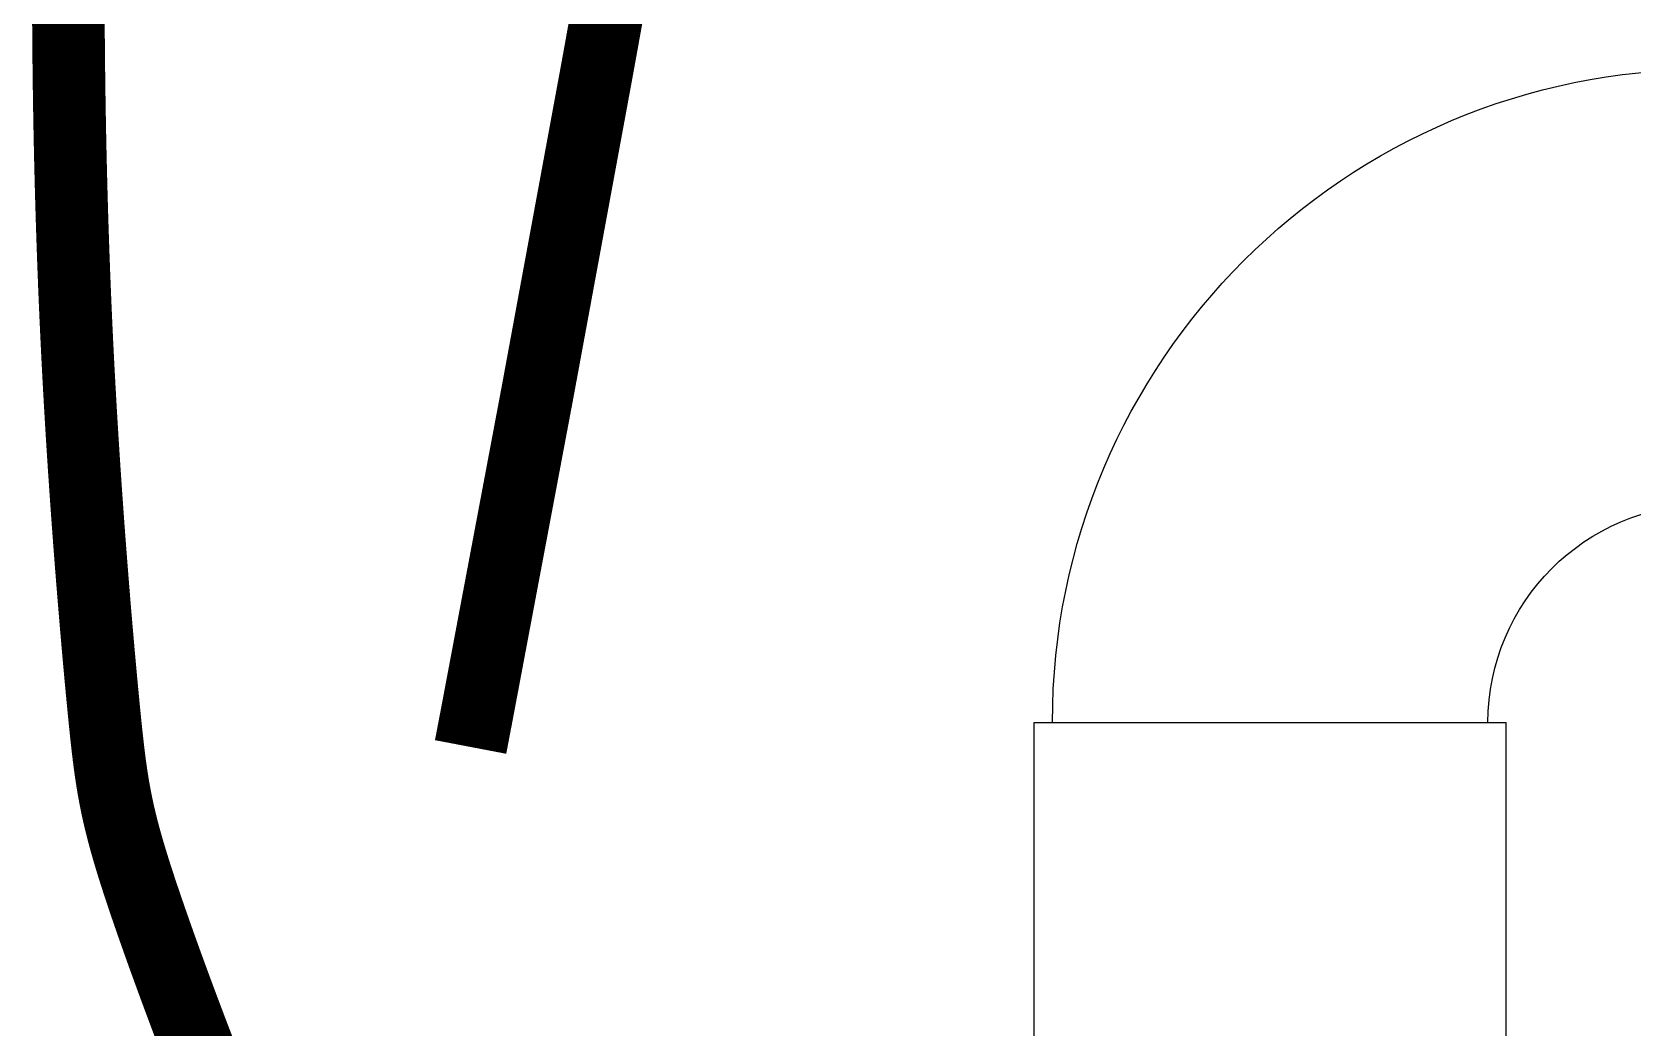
# Model space of a CAD drawing. Header units: inches. Extents: x -1574 to 492, y -294 to 234.
# Drawn here: x -739.819 to -737.061, y -181.259 to -179.543 of the extents above; entities that cross this region are included whole.
import ezdxf

# ---------------------------------------------------------------- set-up
doc = ezdxf.new("R2010")
doc.units = ezdxf.units.IN
doc.header["$MEASUREMENT"] = 0
doc.layers.add('EXTERIOR ELEC EQUIP', color=190, linetype='Continuous')
doc.layers.add('EXTERIOR PLUMB EQUIP', color=250, linetype='Continuous')

# ---------------------------------------------------------------- blocks, each defined once
blk = doc.blocks.new('90ELL')
at = {"linetype": 'Continuous'}
for p, q in [((-0.2709, 0), (-0.2709, -0.5001)), ((-0.2709, 0), (0.2709, 0)), ((0.2709, 0), (0.2709, -0.5001)), ((-0.2709, -0.5001), (0.2709, -0.5001)), ((0.5001, -0.7293), (1.0002, -0.7293)), ((0.5001, -0.7293), (0.5001, -1.2711)), ((1.0002, -0.7293), (1.0002, -1.2711)), ((0.5001, -1.2711), (1.0002, -1.2711))]:
    blk.add_line(p, q, dxfattribs=at)
for radius in [0.7501, 0.25]:
    blk.add_arc((0.5001, -0.5001), radius, 180, 270, dxfattribs=at)

msp = doc.modelspace()

# ---------------------------------------------------------------- linework, layer by layer
at = {"layer": 'EXTERIOR ELEC EQUIP', "const_width": 0.125}
msp.add_lwpolyline([(-738.13299, -175.62654), (-738.23953, -176.23508), (-738.34329, -176.83026), (-738.44499, -177.41398), (-738.54537, -177.98814), (-738.64515, -178.49217), (-738.74509, -179.05297), (-738.84591, -179.60995), (-738.94834, -180.16502), (-739.05278, -180.71938), (-739.06342, -180.77506)], dxfattribs=at)
at = {"layer": 'EXTERIOR ELEC EQUIP', "color": 60, "const_width": 0.125}
msp.add_lwpolyline([(-739.52205, -181.32235), (-739.52265, -181.32081), (-739.52324, -181.31927), (-739.52384, -181.31773), (-739.52443, -181.3162), (-739.52502, -181.31467), (-739.52562, -181.31315), (-739.5262, -181.31163), (-739.52679, -181.31011), (-739.52738, -181.30859), (-739.52796, -181.30707), (-739.52855, -181.30556), (-739.52913, -181.30405), (-739.52971, -181.30255), (-739.53029, -181.30105), (-739.53087, -181.29955), (-739.53145, -181.29805), (-739.53202, -181.29655), (-739.53259, -181.29506), (-739.53317, -181.29358), (-739.53374, -181.29209), (-739.53431, -181.29061), (-739.53488, -181.28913), (-739.53544, -181.28765), (-739.53601, -181.28618), (-739.53657, -181.2847), (-739.53713, -181.28324), (-739.5377, -181.28177), (-739.53826, -181.28031), (-739.53881, -181.27885), (-739.53937, -181.27739), (-739.53993, -181.27594), (-739.54048, -181.27449), (-739.54103, -181.27304), (-739.54159, -181.27159), (-739.54214, -181.27015), (-739.54268, -181.26871), (-739.54323, -181.26727), (-739.54378, -181.26584), (-739.54432, -181.26441), (-739.54487, -181.26298), (-739.54541, -181.26156), (-739.54595, -181.26013), (-739.54649, -181.25871), (-739.54702, -181.2573), (-739.54756, -181.25588), (-739.5481, -181.25447), (-739.54863, -181.25306), (-739.54916, -181.25166), (-739.54969, -181.25026), (-739.55022, -181.24886), (-739.55075, -181.24746), (-739.55128, -181.24607), (-739.5518, -181.24467), (-739.55233, -181.24329), (-739.55285, -181.2419), (-739.55337, -181.24052), (-739.55389, -181.23914), (-739.55441, -181.23776), (-739.55493, -181.23639), (-739.55544, -181.23502), (-739.55596, -181.23365), (-739.55647, -181.23228), (-739.55698, -181.23092), (-739.55749, -181.22956), (-739.558, -181.2282), (-739.55851, -181.22685), (-739.55902, -181.2255), (-739.55952, -181.22415), (-739.56003, -181.2228), (-739.56053, -181.22146), (-739.56103, -181.22012), (-739.56153, -181.21878), (-739.56203, -181.21745), (-739.56253, -181.21612), (-739.56302, -181.21479), (-739.56352, -181.21346), (-739.56401, -181.21214), (-739.5645, -181.21082), (-739.56499, -181.2095), (-739.56548, -181.20819), (-739.56597, -181.20688), (-739.56646, -181.20557), (-739.56694, -181.20426), (-739.56743, -181.20296), (-739.56791, -181.20166), (-739.56839, -181.20036), (-739.56887, -181.19907), (-739.56935, -181.19778), (-739.56983, -181.19649), (-739.5703, -181.1952), (-739.57078, -181.19392), (-739.57125, -181.19264), (-739.57172, -181.19136), (-739.57219, -181.19009), (-739.57266, -181.18881), (-739.57313, -181.18754), (-739.5736, -181.18628), (-739.57407, -181.18501), (-739.57453, -181.18375), (-739.57499, -181.1825), (-739.57545, -181.18124), (-739.57592, -181.17999), (-739.57637, -181.17874), (-739.57683, -181.17749), (-739.57729, -181.17625), (-739.57774, -181.17501), (-739.5782, -181.17377), (-739.57865, -181.17253), (-739.5791, -181.1713), (-739.57955, -181.17007), (-739.58, -181.16884), (-739.58045, -181.16762), (-739.5809, -181.1664), (-739.58134, -181.16518), (-739.58179, -181.16397), (-739.58223, -181.16275), (-739.58267, -181.16154), (-739.58311, -181.16033), (-739.58355, -181.15913), (-739.58399, -181.15793), (-739.58442, -181.15673), (-739.58486, -181.15553), (-739.58529, -181.15434), (-739.58572, -181.15315), (-739.58616, -181.15196), (-739.58659, -181.15078), (-739.58701, -181.14959), (-739.58744, -181.14842), (-739.58787, -181.14724), (-739.58829, -181.14607), (-739.58872, -181.14489), (-739.58914, -181.14373), (-739.58956, -181.14256), (-739.58998, -181.1414), (-739.5904, -181.14024), (-739.59082, -181.13908), (-739.59123, -181.13793), (-739.59165, -181.13678), (-739.59206, -181.13563), (-739.59247, -181.13448), (-739.59288, -181.13334), (-739.59329, -181.1322), (-739.5937, -181.13106), (-739.59411, -181.12993), (-739.59452, -181.12879), (-739.59492, -181.12766), (-739.59533, -181.12654), (-739.59573, -181.12541), (-739.59613, -181.12429), (-739.59653, -181.12318), (-739.59693, -181.12206), (-739.59733, -181.12095), (-739.59772, -181.11984), (-739.59812, -181.11873), (-739.59851, -181.11763), (-739.59891, -181.11652), (-739.5993, -181.11543), (-739.59969, -181.11433), (-739.60008, -181.11324), (-739.60047, -181.11215), (-739.60085, -181.11106), (-739.60124, -181.10997), (-739.60162, -181.10889), (-739.60201, -181.10781), (-739.60239, -181.10673), (-739.60277, -181.10566), (-739.60315, -181.10459), (-739.60353, -181.10352), (-739.6039, -181.10245), (-739.60428, -181.10139), (-739.60466, -181.10033), (-739.60503, -181.09927), (-739.6054, -181.09821), (-739.60577, -181.09716), (-739.60614, -181.09611), (-739.60651, -181.09506), (-739.60688, -181.09402), (-739.60725, -181.09298), (-739.60761, -181.09194), (-739.60798, -181.0909), (-739.60834, -181.08987), (-739.6087, -181.08884), (-739.60906, -181.08781), (-739.60942, -181.08678), (-739.60978, -181.08576), (-739.61014, -181.08474), (-739.61049, -181.08372), (-739.61085, -181.08271), (-739.6112, -181.0817), (-739.61155, -181.08069), (-739.61191, -181.07968), (-739.61226, -181.07868), (-739.6126, -181.07767), (-739.61295, -181.07667), (-739.6133, -181.07568), (-739.61364, -181.07468), (-739.61399, -181.07369), (-739.61433, -181.07271), (-739.61467, -181.07172), (-739.61502, -181.07074), (-739.61536, -181.06976), (-739.61569, -181.06878), (-739.61603, -181.0678), (-739.61637, -181.06683), (-739.6167, -181.06586), (-739.61704, -181.06489), (-739.61737, -181.06393), (-739.6177, -181.06297), (-739.61803, -181.06201), (-739.61836, -181.06105), (-739.61869, -181.06009), (-739.61902, -181.05914), (-739.61935, -181.05819), (-739.61967, -181.05725), (-739.62, -181.0563), (-739.62032, -181.05536), (-739.62064, -181.05442), (-739.62096, -181.05348), (-739.62128, -181.05255), (-739.6216, -181.05162), (-739.62192, -181.05069), (-739.62223, -181.04976), (-739.62255, -181.04884), (-739.62286, -181.04791), (-739.62318, -181.04699), (-739.62349, -181.04608), (-739.6238, -181.04516), (-739.62411, -181.04425), (-739.62442, -181.04334), (-739.62473, -181.04243), (-739.62503, -181.04153), (-739.62534, -181.04062), (-739.62564, -181.03972), (-739.62595, -181.03883), (-739.62625, -181.03793), (-739.62655, -181.03704), (-739.62685, -181.03615), (-739.62715, -181.03526), (-739.62745, -181.03437), (-739.62775, -181.03349), (-739.62804, -181.0326), (-739.62834, -181.03172), (-739.62863, -181.03085), (-739.62892, -181.02997), (-739.62922, -181.0291), (-739.62951, -181.02823), (-739.6298, -181.02736), (-739.63009, -181.0265), (-739.63037, -181.02563), (-739.63066, -181.02477), (-739.63095, -181.02391), (-739.63123, -181.02306), (-739.63151, -181.0222), (-739.6318, -181.02135), (-739.63208, -181.0205), (-739.63236, -181.01965), (-739.63264, -181.01881), (-739.63292, -181.01796), (-739.6332, -181.01712), (-739.63347, -181.01628), (-739.63375, -181.01545), (-739.63402, -181.01461), (-739.6343, -181.01378), (-739.63457, -181.01295), (-739.63484, -181.01212), (-739.63511, -181.01129), (-739.63538, -181.01047), (-739.63565, -181.00965), (-739.63592, -181.00883), (-739.63618, -181.00801), (-739.63645, -181.00719), (-739.63671, -181.00638), (-739.63698, -181.00557), (-739.63724, -181.00476), (-739.6375, -181.00395), (-739.63776, -181.00314), (-739.63802, -181.00234), (-739.63828, -181.00154), (-739.63854, -181.00074), (-739.6388, -180.99994), (-739.63905, -180.99914), (-739.63931, -180.99835), (-739.63956, -180.99756), (-739.63982, -180.99677), (-739.64007, -180.99598), (-739.64032, -180.9952), (-739.64057, -180.99441), (-739.64082, -180.99363), (-739.64107, -180.99285), (-739.64132, -180.99207), (-739.64156, -180.99129), (-739.64181, -180.99052), (-739.64205, -180.98975), (-739.6423, -180.98898), (-739.64254, -180.98821), (-739.64278, -180.98744), (-739.64303, -180.98668), (-739.64327, -180.98591), (-739.6435, -180.98515), (-739.64374, -180.98439), (-739.64398, -180.98363), (-739.64422, -180.98288), (-739.64445, -180.98212), (-739.64469, -180.98137), (-739.64492, -180.98062), (-739.64516, -180.97987), (-739.64539, -180.97912), (-739.64562, -180.97838), (-739.64585, -180.97763), (-739.64608, -180.97689), (-739.64631, -180.97615), (-739.64654, -180.97541), (-739.64676, -180.97467), (-739.64699, -180.97394), (-739.64721, -180.9732), (-739.64744, -180.97247), (-739.64766, -180.97174), (-739.64789, -180.97101), (-739.64811, -180.97028), (-739.64833, -180.96956), (-739.64855, -180.96883), (-739.64877, -180.96811), (-739.64899, -180.96739), (-739.6492, -180.96667), (-739.64942, -180.96595), (-739.64964, -180.96524), (-739.64985, -180.96452), (-739.65007, -180.96381), (-739.65028, -180.9631), (-739.65049, -180.96239), (-739.6507, -180.96168), (-739.65091, -180.96097), (-739.65112, -180.96027), (-739.65133, -180.95956), (-739.65154, -180.95886), (-739.65175, -180.95816), (-739.65196, -180.95746), (-739.65216, -180.95676), (-739.65237, -180.95607), (-739.65257, -180.95537), (-739.65278, -180.95468), (-739.65298, -180.95398), (-739.65318, -180.95329), (-739.65338, -180.9526), (-739.65358, -180.95192), (-739.65378, -180.95123), (-739.65398, -180.95054), (-739.65418, -180.94986), (-739.65438, -180.94918), (-739.65457, -180.9485), (-739.65477, -180.94782), (-739.65496, -180.94714), (-739.65516, -180.94646), (-739.65535, -180.94578), (-739.65554, -180.94511), (-739.65574, -180.94444), (-739.65593, -180.94376), (-739.65612, -180.94309), (-739.65631, -180.94242), (-739.6565, -180.94175), (-739.65668, -180.94109), (-739.65687, -180.94042), (-739.65706, -180.93976), (-739.65724, -180.93909), (-739.65743, -180.93843), (-739.65761, -180.93777), (-739.6578, -180.93711), (-739.65798, -180.93645), (-739.65816, -180.93579), (-739.65834, -180.93514), (-739.65852, -180.93448), (-739.6587, -180.93383), (-739.65888, -180.93318), (-739.65906, -180.93252), (-739.65924, -180.93187), (-739.65942, -180.93122), (-739.65959, -180.93058), (-739.65977, -180.92993), (-739.65994, -180.92928), (-739.66012, -180.92864), (-739.66029, -180.92799), (-739.66047, -180.92735), (-739.66064, -180.92671), (-739.66081, -180.92607), (-739.66098, -180.92543), (-739.66115, -180.92479), (-739.66132, -180.92415), (-739.66149, -180.92351), (-739.66166, -180.92288), (-739.66182, -180.92224), (-739.66199, -180.92161), (-739.66216, -180.92097), (-739.66232, -180.92034), (-739.66249, -180.91971), (-739.66265, -180.91908), (-739.66281, -180.91845), (-739.66298, -180.91782), (-739.66314, -180.9172), (-739.6633, -180.91657), (-739.66346, -180.91594), (-739.66362, -180.91532), (-739.66378, -180.91469), (-739.66394, -180.91407), (-739.6641, -180.91345), (-739.66426, -180.91283), (-739.66441, -180.91221), (-739.66457, -180.91159), (-739.66472, -180.91097), (-739.66488, -180.91035), (-739.66503, -180.90973), (-739.66519, -180.90912), (-739.66534, -180.9085), (-739.66549, -180.90788), (-739.66565, -180.90727), (-739.6658, -180.90666), (-739.66595, -180.90604), (-739.6661, -180.90543), (-739.66625, -180.90482), (-739.6664, -180.90421), (-739.66654, -180.9036), (-739.66669, -180.90299), (-739.66684, -180.90238), (-739.66699, -180.90177), (-739.66713, -180.90117), (-739.66728, -180.90056), (-739.66742, -180.89995), (-739.66757, -180.89935), (-739.66771, -180.89874), (-739.66785, -180.89814), (-739.66799, -180.89754), (-739.66814, -180.89693), (-739.66828, -180.89633), (-739.66842, -180.89573), (-739.66856, -180.89513), (-739.6687, -180.89453), (-739.66884, -180.89393), (-739.66897, -180.89333), (-739.66911, -180.89273), (-739.66925, -180.89213), (-739.66939, -180.89154), (-739.66952, -180.89094), (-739.66966, -180.89034), (-739.66979, -180.88974), (-739.66993, -180.88915), (-739.67006, -180.88855), (-739.6702, -180.88796), (-739.67033, -180.88736), (-739.67046, -180.88677), (-739.67059, -180.88618), (-739.67072, -180.88558), (-739.67085, -180.88499), (-739.67099, -180.8844), (-739.67111, -180.88381), (-739.67124, -180.88322), (-739.67137, -180.88262), (-739.6715, -180.88203), (-739.67163, -180.88144), (-739.67176, -180.88085), (-739.67188, -180.88026), (-739.67201, -180.87967), (-739.67213, -180.87909), (-739.67226, -180.8785), (-739.67238, -180.87791), (-739.67251, -180.87732), (-739.67263, -180.87673), (-739.67276, -180.87615), (-739.67288, -180.87556), (-739.673, -180.87497), (-739.67312, -180.87438), (-739.67324, -180.8738), (-739.67336, -180.87321), (-739.67349, -180.87263), (-739.67361, -180.87204), (-739.67372, -180.87145), (-739.67384, -180.87087), (-739.67396, -180.87028), (-739.67408, -180.8697), (-739.6742, -180.86911), (-739.67431, -180.86853), (-739.67443, -180.86795), (-739.67455, -180.86736), (-739.67466, -180.86678), (-739.67478, -180.86619), (-739.67489, -180.86561), (-739.67501, -180.86503), (-739.67512, -180.86444), (-739.67524, -180.86386), (-739.67535, -180.86327), (-739.67546, -180.86269), (-739.67557, -180.86211), (-739.67569, -180.86152), (-739.6758, -180.86094), (-739.67591, -180.86036), (-739.67602, -180.85977), (-739.67613, -180.85919), (-739.67624, -180.85861), (-739.67635, -180.85802), (-739.67646, -180.85744), (-739.67657, -180.85686), (-739.67667, -180.85627), (-739.67678, -180.85569), (-739.67689, -180.85511), (-739.677, -180.85452), (-739.6771, -180.85394), (-739.67721, -180.85336), (-739.67731, -180.85277), (-739.67742, -180.85219), (-739.67753, -180.8516), (-739.67763, -180.85102), (-739.67773, -180.85044), (-739.67784, -180.84985), (-739.67794, -180.84927), (-739.67804, -180.84868), (-739.67815, -180.8481), (-739.67825, -180.84751), (-739.67835, -180.84693), (-739.67845, -180.84634), (-739.67856, -180.84576), (-739.67866, -180.84517), (-739.67876, -180.84459), (-739.67886, -180.844), (-739.67896, -180.84341), (-739.67906, -180.84283), (-739.67916, -180.84224), (-739.67925, -180.84165), (-739.67935, -180.84107), (-739.67945, -180.84048), (-739.67955, -180.83989), (-739.67965, -180.8393), (-739.67974, -180.83871), (-739.67984, -180.83813), (-739.67994, -180.83754), (-739.68003, -180.83695), (-739.68013, -180.83636), (-739.68023, -180.83577), (-739.68032, -180.83518), (-739.68042, -180.83459), (-739.68051, -180.83399), (-739.68061, -180.8334), (-739.6807, -180.83281), (-739.68079, -180.83222), (-739.68089, -180.83162), (-739.68098, -180.83103), (-739.68107, -180.83044), (-739.68117, -180.82984), (-739.68126, -180.82925), (-739.68135, -180.82865), (-739.68144, -180.82806), (-739.68153, -180.82746), (-739.68163, -180.82687), (-739.68172, -180.82627), (-739.68181, -180.82567), (-739.6819, -180.82507), (-739.68199, -180.82447), (-739.68208, -180.82388), (-739.68217, -180.82328), (-739.68226, -180.82268), (-739.68235, -180.82207), (-739.68243, -180.82147), (-739.68252, -180.82087), (-739.68261, -180.82027), (-739.6827, -180.81967), (-739.68279, -180.81906), (-739.68288, -180.81846), (-739.68296, -180.81785), (-739.68305, -180.81725), (-739.68314, -180.81664), (-739.68322, -180.81603), (-739.68331, -180.81543), (-739.6834, -180.81482), (-739.68348, -180.81421), (-739.68357, -180.8136), (-739.68365, -180.81299), (-739.68374, -180.81238), (-739.68382, -180.81177), (-739.68391, -180.81115), (-739.68399, -180.81054), (-739.68408, -180.80993), (-739.68416, -180.80931), (-739.68425, -180.8087), (-739.68433, -180.80808), (-739.68442, -180.80746), (-739.6845, -180.80685), (-739.68458, -180.80623), (-739.68467, -180.80561), (-739.68475, -180.80499), (-739.68483, -180.80437), (-739.68491, -180.80374), (-739.685, -180.80312), (-739.68508, -180.8025), (-739.68516, -180.80187), (-739.68524, -180.80125), (-739.68532, -180.80062), (-739.68541, -180.79999), (-739.68549, -180.79937), (-739.68557, -180.79874), (-739.68565, -180.79811), (-739.68573, -180.79748), (-739.68581, -180.79685), (-739.68589, -180.79621), (-739.68597, -180.79558), (-739.68605, -180.79494), (-739.68613, -180.79431), (-739.68621, -180.79367), (-739.68629, -180.79304), (-739.68637, -180.7924), (-739.68645, -180.79176), (-739.68653, -180.79112), (-739.68661, -180.79047), (-739.68669, -180.78983), (-739.68677, -180.78919), (-739.68685, -180.78854), (-739.68693, -180.7879), (-739.68701, -180.78725), (-739.68709, -180.7866), (-739.68716, -180.78595), (-739.68724, -180.7853), (-739.68732, -180.78465), (-739.6874, -180.784), (-739.68748, -180.78335), (-739.68756, -180.78269), (-739.68763, -180.78204), (-739.68771, -180.78138), (-739.68779, -180.78072), (-739.68787, -180.78006), (-739.68794, -180.7794), (-739.68802, -180.77874), (-739.6881, -180.77808), (-739.68818, -180.77741), (-739.68825, -180.77675), (-739.68833, -180.77608), (-739.68841, -180.77541), (-739.68849, -180.77474), (-739.68856, -180.77407), (-739.68864, -180.7734), (-739.68872, -180.77273), (-739.68879, -180.77205), (-739.68887, -180.77138), (-739.68895, -180.7707), (-739.68902, -180.77002), (-739.6891, -180.76934), (-739.68918, -180.76866), (-739.68925, -180.76798), (-739.68933, -180.7673), (-739.68941, -180.76661), (-739.68948, -180.76593), (-739.68956, -180.76524), (-739.68964, -180.76455), (-739.68971, -180.76386), (-739.68979, -180.76317), (-739.68986, -180.76248), (-739.68994, -180.76178), (-739.69002, -180.76109), (-739.69009, -180.76039), (-739.69017, -180.75969), (-739.69025, -180.75899), (-739.69032, -180.75829), (-739.6904, -180.75759), (-739.69047, -180.75688), (-739.69055, -180.75617), (-739.69063, -180.75547), (-739.6907, -180.75476), (-739.69078, -180.75405), (-739.69085, -180.75334), (-739.69093, -180.75262), (-739.69101, -180.75191), (-739.69108, -180.75119), (-739.69116, -180.75047), (-739.69124, -180.74975), (-739.69131, -180.74903), (-739.69139, -180.74831), (-739.69146, -180.74759), (-739.69154, -180.74686), (-739.69162, -180.74613), (-739.69169, -180.7454), (-739.69177, -180.74467), (-739.69185, -180.74394), (-739.69192, -180.74321), (-739.692, -180.74247), (-739.69207, -180.74174), (-739.69215, -180.741), (-739.69223, -180.74026), (-739.6923, -180.73952), (-739.69238, -180.73877), (-739.69246, -180.73803), (-739.69253, -180.73728), (-739.69261, -180.73653), (-739.69269, -180.73578), (-739.69276, -180.73503), (-739.69284, -180.73428), (-739.69292, -180.73352), (-739.69299, -180.73277), (-739.69307, -180.73201), (-739.69315, -180.73125), (-739.69323, -180.73049), (-739.6933, -180.72972), (-739.69338, -180.72896), (-739.69346, -180.72819), (-739.69354, -180.72742), (-739.69361, -180.72665), (-739.69369, -180.72588), (-739.69377, -180.72511), (-739.69385, -180.72433), (-739.69392, -180.72355), (-739.694, -180.72277), (-739.69408, -180.72199), (-739.69416, -180.72121), (-739.69424, -180.72042), (-739.69431, -180.71964), (-739.69439, -180.71885), (-739.69447, -180.71806), (-739.69455, -180.71727), (-739.69463, -180.71647), (-739.69471, -180.71568), (-739.69478, -180.71488), (-739.69486, -180.71408), (-739.69494, -180.71328), (-739.69502, -180.71248), (-739.6951, -180.71168), (-739.69518, -180.71087), (-739.69526, -180.71006), (-739.69534, -180.70925), (-739.69542, -180.70844), (-739.6955, -180.70763), (-739.69558, -180.70681), (-739.69566, -180.70599), (-739.69574, -180.70518), (-739.69582, -180.70435), (-739.6959, -180.70353), (-739.69598, -180.70271), (-739.69606, -180.70188), (-739.69614, -180.70106), (-739.69622, -180.70023), (-739.6963, -180.69939), (-739.69638, -180.69856), (-739.69646, -180.69773), (-739.69654, -180.69689), (-739.69662, -180.69605), (-739.6967, -180.69521), (-739.69678, -180.69437), (-739.69686, -180.69353), (-739.69694, -180.69268), (-739.69703, -180.69183), (-739.69711, -180.69098), (-739.69719, -180.69013), (-739.69727, -180.68928), (-739.69735, -180.68843), (-739.69743, -180.68757), (-739.69752, -180.68671), (-739.6976, -180.68585), (-739.69768, -180.68499), (-739.69776, -180.68413), (-739.69784, -180.68327), (-739.69793, -180.6824), (-739.69801, -180.68153), (-739.69809, -180.68066), (-739.69817, -180.67979), (-739.69826, -180.67892), (-739.69834, -180.67804), (-739.69842, -180.67716), (-739.6985, -180.67629), (-739.69859, -180.67541), (-739.69867, -180.67452), (-739.69875, -180.67364), (-739.69884, -180.67275), (-739.69892, -180.67187), (-739.699, -180.67098), (-739.69909, -180.67009), (-739.69917, -180.66919), (-739.69925, -180.6683), (-739.69934, -180.6674), (-739.69942, -180.66651), (-739.69951, -180.66561), (-739.69959, -180.66471), (-739.69967, -180.6638), (-739.69976, -180.6629), (-739.69984, -180.66199), (-739.69993, -180.66108), (-739.70001, -180.66017), (-739.7001, -180.65926), (-739.70018, -180.65835), (-739.70026, -180.65744), (-739.70035, -180.65652), (-739.70043, -180.6556), (-739.70052, -180.65468), (-739.7006, -180.65376), (-739.70069, -180.65284), (-739.70078, -180.65191), (-739.70086, -180.65099), (-739.70095, -180.65006), (-739.70103, -180.64913), (-739.70112, -180.6482), (-739.7012, -180.64726), (-739.70129, -180.64633), (-739.70137, -180.64539), (-739.70146, -180.64445), (-739.70155, -180.64351), (-739.70163, -180.64257), (-739.70172, -180.64163), (-739.7018, -180.64069), (-739.70189, -180.63974), (-739.70198, -180.63879), (-739.70206, -180.63784), (-739.70215, -180.63689), (-739.70224, -180.63594), (-739.70232, -180.63498), (-739.70241, -180.63403), (-739.7025, -180.63307), (-739.70258, -180.63211), (-739.70267, -180.63115), (-739.70276, -180.63019), (-739.70284, -180.62923), (-739.70293, -180.62826), (-739.70302, -180.62729), (-739.7031, -180.62633), (-739.70319, -180.62536), (-739.70328, -180.62438), (-739.70337, -180.62341), (-739.70345, -180.62244), (-739.70354, -180.62146), (-739.70363, -180.62048), (-739.70372, -180.6195), (-739.70381, -180.61852), (-739.70389, -180.61754), (-739.70398, -180.61655), (-739.70407, -180.61557), (-739.70416, -180.61458), (-739.70424, -180.61359), (-739.70433, -180.6126), (-739.70442, -180.61161), (-739.70451, -180.61062), (-739.7046, -180.60962), (-739.70469, -180.60863), (-739.70477, -180.60763), (-739.70486, -180.60663), (-739.70495, -180.60563), (-739.70504, -180.60463), (-739.70513, -180.60362), (-739.70522, -180.60262), (-739.70531, -180.60161), (-739.70539, -180.6006), (-739.70548, -180.59959), (-739.70557, -180.59858), (-739.70566, -180.59757), (-739.70575, -180.59656), (-739.70584, -180.59554), (-739.70593, -180.59452), (-739.70602, -180.5935), (-739.70611, -180.59248), (-739.7062, -180.59146), (-739.70629, -180.59044), (-739.70637, -180.58942), (-739.70646, -180.58839), (-739.70655, -180.58736), (-739.70664, -180.58634), (-739.70673, -180.58531), (-739.70682, -180.58427), (-739.70691, -180.58324), (-739.707, -180.58221), (-739.70709, -180.58117), (-739.70718, -180.58013), (-739.70727, -180.5791), (-739.70736, -180.57806), (-739.70745, -180.57701), (-739.70754, -180.57597), (-739.70763, -180.57493), (-739.70772, -180.57388), (-739.70781, -180.57283), (-739.7079, -180.57179), (-739.70799, -180.57074), (-739.70808, -180.56969), (-739.70817, -180.56863), (-739.70826, -180.56758), (-739.70835, -180.56652), (-739.70844, -180.56547), (-739.70853, -180.56441), (-739.70862, -180.56335), (-739.70871, -180.56229), (-739.7088, -180.56123), (-739.70889, -180.56017), (-739.70898, -180.5591), (-739.70907, -180.55803), (-739.70917, -180.55697), (-739.70926, -180.5559), (-739.70935, -180.55483), (-739.70944, -180.55376), (-739.70953, -180.55268), (-739.70962, -180.55161), (-739.70971, -180.55054), (-739.7098, -180.54946), (-739.70989, -180.54838), (-739.70998, -180.5473), (-739.71007, -180.54622), (-739.71016, -180.54514), (-739.71025, -180.54406), (-739.71035, -180.54297), (-739.71044, -180.54189), (-739.71053, -180.5408), (-739.71062, -180.53971), (-739.71071, -180.53862), (-739.7108, -180.53753), (-739.71089, -180.53644), (-739.71098, -180.53535), (-739.71107, -180.53425), (-739.71116, -180.53316), (-739.71126, -180.53206), (-739.71135, -180.53096), (-739.71144, -180.52986), (-739.71153, -180.52876), (-739.71162, -180.52766), (-739.71171, -180.52656), (-739.7118, -180.52545), (-739.71189, -180.52435), (-739.71199, -180.52324), (-739.71208, -180.52213), (-739.71217, -180.52102), (-739.71226, -180.51991), (-739.71235, -180.5188), (-739.71244, -180.51769), (-739.71253, -180.51657), (-739.71262, -180.51546), (-739.71272, -180.51434), (-739.71281, -180.51322), (-739.7129, -180.5121), (-739.71299, -180.51098), (-739.71308, -180.50986), (-739.71317, -180.50874), (-739.71326, -180.50762), (-739.71336, -180.50649), (-739.71345, -180.50536), (-739.71354, -180.50424), (-739.71363, -180.50311), (-739.71372, -180.50198), (-739.71381, -180.50085), (-739.71391, -180.49972), (-739.714, -180.49858), (-739.71409, -180.49745), (-739.71418, -180.49631), (-739.71427, -180.49518), (-739.71436, -180.49404), (-739.71445, -180.4929), (-739.71455, -180.49176), (-739.71464, -180.49062), (-739.71473, -180.48948), (-739.71482, -180.48834), (-739.71491, -180.48719), (-739.715, -180.48605), (-739.71509, -180.4849), (-739.71519, -180.48375), (-739.71528, -180.4826), (-739.71537, -180.48145), (-739.71546, -180.4803), (-739.71555, -180.47915), (-739.71564, -180.478), (-739.71573, -180.47684), (-739.71583, -180.47569), (-739.71592, -180.47453), (-739.71601, -180.47337), (-739.7161, -180.47222), (-739.71619, -180.47106), (-739.71628, -180.4699), (-739.71637, -180.46873), (-739.71647, -180.46757), (-739.71656, -180.46641), (-739.71665, -180.46524), (-739.71674, -180.46408), (-739.71683, -180.46291), (-739.71692, -180.46174), (-739.71701, -180.46057), (-739.71711, -180.4594), (-739.7172, -180.45823), (-739.71729, -180.45706), (-739.71738, -180.45589), (-739.71747, -180.45471), (-739.71756, -180.45354), (-739.71765, -180.45236), (-739.71774, -180.45119), (-739.71784, -180.45001), (-739.71793, -180.44883), (-739.71802, -180.44765), (-739.71811, -180.44647), (-739.7182, -180.44529), (-739.71829, -180.4441), (-739.71838, -180.44292), (-739.71847, -180.44173), (-739.71856, -180.44055), (-739.71865, -180.43936), (-739.71875, -180.43817), (-739.71884, -180.43698), (-739.71893, -180.43579), (-739.71902, -180.4346), (-739.71911, -180.43341), (-739.7192, -180.43222), (-739.71929, -180.43103), (-739.71938, -180.42983), (-739.71947, -180.42864), (-739.71956, -180.42744), (-739.71965, -180.42624), (-739.71974, -180.42504), (-739.71984, -180.42384), (-739.71993, -180.42264), (-739.72002, -180.42144), (-739.72011, -180.42024), (-739.7202, -180.41904), (-739.72029, -180.41784), (-739.72038, -180.41663), (-739.72047, -180.41543), (-739.72056, -180.41422), (-739.72065, -180.41301), (-739.72074, -180.4118), (-739.72083, -180.41059), (-739.72092, -180.40938), (-739.72101, -180.40817), (-739.7211, -180.40696), (-739.72119, -180.40575), (-739.72128, -180.40454), (-739.72137, -180.40332), (-739.72146, -180.40211), (-739.72155, -180.40089), (-739.72164, -180.39967), (-739.72173, -180.39846), (-739.72182, -180.39724), (-739.72191, -180.39602), (-739.722, -180.3948), (-739.72209, -180.39358), (-739.72218, -180.39235), (-739.72227, -180.39113), (-739.72236, -180.38991), (-739.72245, -180.38868), (-739.72254, -180.38746), (-739.72263, -180.38623), (-739.72272, -180.38501), (-739.72281, -180.38378), (-739.7229, -180.38255), (-739.72298, -180.38132), (-739.72307, -180.38009), (-739.72316, -180.37886), (-739.72325, -180.37763), (-739.72334, -180.37639), (-739.72343, -180.37516), (-739.72352, -180.37393), (-739.72361, -180.37269), (-739.7237, -180.37146), (-739.72379, -180.37022), (-739.72387, -180.36898), (-739.72396, -180.36775), (-739.72405, -180.36651), (-739.72414, -180.36527), (-739.72423, -180.36403), (-739.72432, -180.36279), (-739.72441, -180.36155), (-739.72449, -180.3603), (-739.72458, -180.35906), (-739.72467, -180.35782), (-739.72476, -180.35657), (-739.72485, -180.35533), (-739.72493, -180.35408), (-739.72502, -180.35283), (-739.72511, -180.35159), (-739.7252, -180.35034), (-739.72529, -180.34909), (-739.72537, -180.34784), (-739.72546, -180.34659), (-739.72555, -180.34534), (-739.72564, -180.34409), (-739.72572, -180.34283), (-739.72581, -180.34158), (-739.7259, -180.34033), (-739.72599, -180.33907), (-739.72607, -180.33782), (-739.72616, -180.33656), (-739.72625, -180.33531), (-739.72634, -180.33405), (-739.72642, -180.33279), (-739.72651, -180.33153), (-739.7266, -180.33027), (-739.72668, -180.32901), (-739.72677, -180.32775), (-739.72686, -180.32649), (-739.72694, -180.32523), (-739.72703, -180.32397), (-739.72712, -180.32271), (-739.7272, -180.32144), (-739.72729, -180.32018), (-739.72737, -180.31891), (-739.72746, -180.31765), (-739.72755, -180.31638), (-739.72763, -180.31512), (-739.72772, -180.31385), (-739.7278, -180.31258), (-739.72789, -180.31131), (-739.72798, -180.31004), (-739.72806, -180.30877), (-739.72815, -180.3075), (-739.72823, -180.30623), (-739.72832, -180.30496), (-739.7284, -180.30369), (-739.72849, -180.30242), (-739.72857, -180.30114), (-739.72866, -180.29987), (-739.72874, -180.2986), (-739.72883, -180.29732), (-739.72891, -180.29605), (-739.729, -180.29477), (-739.72908, -180.29349), (-739.72917, -180.29222), (-739.72925, -180.29094), (-739.72933, -180.28966), (-739.72942, -180.28838), (-739.7295, -180.2871), (-739.72959, -180.28582), (-739.72967, -180.28454), (-739.72975, -180.28326), (-739.72984, -180.28198), (-739.72992, -180.2807), (-739.73001, -180.27942), (-739.73009, -180.27813), (-739.73017, -180.27685), (-739.73026, -180.27556), (-739.73034, -180.27428), (-739.73042, -180.273), (-739.73051, -180.27171), (-739.73059, -180.27042), (-739.73067, -180.26914), (-739.73075, -180.26785), (-739.73084, -180.26656), (-739.73092, -180.26528), (-739.731, -180.26399), (-739.73108, -180.2627), (-739.73117, -180.26141), (-739.73125, -180.26012), (-739.73133, -180.25883), (-739.73141, -180.25754), (-739.73149, -180.25625), (-739.73158, -180.25496), (-739.73166, -180.25366), (-739.73174, -180.25237), (-739.73182, -180.25108), (-739.7319, -180.24979), (-739.73198, -180.24849), (-739.73206, -180.2472), (-739.73215, -180.2459), (-739.73223, -180.24461), (-739.73231, -180.24331), (-739.73239, -180.24202), (-739.73247, -180.24072), (-739.73255, -180.23942), (-739.73263, -180.23813), (-739.73271, -180.23683), (-739.73279, -180.23553), (-739.73287, -180.23423), (-739.73295, -180.23294), (-739.73303, -180.23164), (-739.73311, -180.23034), (-739.73319, -180.22904), (-739.73327, -180.22774), (-739.73335, -180.22644), (-739.73343, -180.22514), (-739.73351, -180.22383), (-739.73359, -180.22253), (-739.73366, -180.22123), (-739.73374, -180.21993), (-739.73382, -180.21863), (-739.7339, -180.21732), (-739.73398, -180.21602), (-739.73406, -180.21472), (-739.73414, -180.21341), (-739.73421, -180.21211), (-739.73429, -180.2108), (-739.73437, -180.2095), (-739.73445, -180.20819), (-739.73453, -180.20689), (-739.7346, -180.20558), (-739.73468, -180.20427), (-739.73476, -180.20297), (-739.73484, -180.20166), (-739.73491, -180.20035), (-739.73499, -180.19905), (-739.73507, -180.19774), (-739.73514, -180.19643), (-739.73522, -180.19512), (-739.7353, -180.19381), (-739.73537, -180.1925), (-739.73545, -180.19119), (-739.73552, -180.18988), (-739.7356, -180.18857), (-739.73568, -180.18726), (-739.73575, -180.18595), (-739.73583, -180.18464), (-739.7359, -180.18333), (-739.73598, -180.18202), (-739.73605, -180.18071), (-739.73613, -180.1794), (-739.7362, -180.17808), (-739.73628, -180.17677), (-739.73635, -180.17546), (-739.73643, -180.17415), (-739.7365, -180.17283), (-739.73658, -180.17152), (-739.73665, -180.17021), (-739.73672, -180.16889), (-739.7368, -180.16758), (-739.73687, -180.16626), (-739.73695, -180.16495), (-739.73702, -180.16363), (-739.73709, -180.16232), (-739.73717, -180.161), (-739.73724, -180.15969), (-739.73731, -180.15837), (-739.73739, -180.15706), (-739.73746, -180.15574), (-739.73753, -180.15442), (-739.7376, -180.15311), (-739.73768, -180.15179), (-739.73775, -180.15047), (-739.73782, -180.14916), (-739.73789, -180.14784), (-739.73796, -180.14652), (-739.73803, -180.1452), (-739.73811, -180.14389), (-739.73818, -180.14257), (-739.73825, -180.14125), (-739.73832, -180.13993), (-739.73839, -180.13861), (-739.73846, -180.13729), (-739.73853, -180.13597), (-739.7386, -180.13465), (-739.73867, -180.13334), (-739.73874, -180.13202), (-739.73881, -180.1307), (-739.73888, -180.12938), (-739.73895, -180.12806), (-739.73902, -180.12674), (-739.73909, -180.12542), (-739.73916, -180.12409), (-739.73923, -180.12277), (-739.7393, -180.12145), (-739.73937, -180.12013), (-739.73944, -180.11881), (-739.73951, -180.11749), (-739.73957, -180.11617), (-739.73964, -180.11485), (-739.73971, -180.11352), (-739.73978, -180.1122), (-739.73985, -180.11088), (-739.73992, -180.10956), (-739.73998, -180.10823), (-739.74005, -180.10691), (-739.74012, -180.10559), (-739.74019, -180.10426), (-739.74025, -180.10294), (-739.74032, -180.10162), (-739.74039, -180.10029), (-739.74045, -180.09897), (-739.74052, -180.09765), (-739.74059, -180.09632), (-739.74065, -180.095), (-739.74072, -180.09367), (-739.74078, -180.09235), (-739.74085, -180.09102), (-739.74092, -180.0897), (-739.74098, -180.08837), (-739.74105, -180.08705), (-739.74111, -180.08572), (-739.74118, -180.0844), (-739.74124, -180.08307), (-739.74131, -180.08174), (-739.74137, -180.08042), (-739.74144, -180.07909), (-739.7415, -180.07777), (-739.74156, -180.07644), (-739.74163, -180.07511), (-739.74169, -180.07379), (-739.74176, -180.07246), (-739.74182, -180.07113), (-739.74188, -180.0698), (-739.74195, -180.06848), (-739.74201, -180.06715), (-739.74207, -180.06582), (-739.74214, -180.06449), (-739.7422, -180.06317), (-739.74226, -180.06184), (-739.74232, -180.06051), (-739.74239, -180.05918), (-739.74245, -180.05785), (-739.74251, -180.05652), (-739.74257, -180.0552), (-739.74264, -180.05387), (-739.7427, -180.05254), (-739.74276, -180.05121), (-739.74282, -180.04988), (-739.74288, -180.04855), (-739.74294, -180.04722), (-739.743, -180.04589), (-739.74306, -180.04456), (-739.74312, -180.04323), (-739.74319, -180.0419), (-739.74325, -180.04057), (-739.74331, -180.03924), (-739.74337, -180.03791), (-739.74343, -180.03658), (-739.74349, -180.03524), (-739.74355, -180.03391), (-739.7436, -180.03258), (-739.74366, -180.03125), (-739.74372, -180.02992), (-739.74378, -180.02859), (-739.74384, -180.02726), (-739.7439, -180.02592), (-739.74396, -180.02459), (-739.74402, -180.02326), (-739.74408, -180.02193), (-739.74413, -180.02059), (-739.74419, -180.01926), (-739.74425, -180.01793), (-739.74431, -180.01659), (-739.74437, -180.01526), (-739.74442, -180.01393), (-739.74448, -180.01259), (-739.74454, -180.01126), (-739.74459, -180.00993), (-739.74465, -180.00859), (-739.74471, -180.00726), (-739.74477, -180.00593), (-739.74482, -180.00459), (-739.74488, -180.00326), (-739.74493, -180.00192), (-739.74499, -180.00059), (-739.74505, -179.99925), (-739.7451, -179.99792), (-739.74516, -179.99658), (-739.74521, -179.99525), (-739.74527, -179.99391), (-739.74532, -179.99258), (-739.74538, -179.99124), (-739.74543, -179.9899), (-739.74549, -179.98857), (-739.74554, -179.98723), (-739.7456, -179.9859), (-739.74565, -179.98456), (-739.74571, -179.98322), (-739.74576, -179.98189), (-739.74582, -179.98055), (-739.74587, -179.97921), (-739.74592, -179.97787), (-739.74598, -179.97654), (-739.74603, -179.9752), (-739.74608, -179.97386), (-739.74614, -179.97252), (-739.74619, -179.97119), (-739.74624, -179.96985), (-739.74629, -179.96851), (-739.74635, -179.96717), (-739.7464, -179.96583), (-739.74645, -179.9645), (-739.7465, -179.96316), (-739.74656, -179.96182), (-739.74661, -179.96048), (-739.74666, -179.95914), (-739.74671, -179.9578), (-739.74676, -179.95646), (-739.74681, -179.95512), (-739.74686, -179.95378), (-739.74692, -179.95244), (-739.74697, -179.9511), (-739.74702, -179.94976), (-739.74707, -179.94842), (-739.74712, -179.94708), (-739.74717, -179.94574), (-739.74722, -179.9444), (-739.74727, -179.94306), (-739.74732, -179.94172), (-739.74737, -179.94038), (-739.74742, -179.93904), (-739.74747, -179.93769), (-739.74752, -179.93635), (-739.74757, -179.93501), (-739.74762, -179.93367), (-739.74766, -179.93233), (-739.74771, -179.93098), (-739.74776, -179.92964), (-739.74781, -179.9283), (-739.74786, -179.92696), (-739.74791, -179.92562), (-739.74795, -179.92427), (-739.748, -179.92293), (-739.74805, -179.92159), (-739.7481, -179.92024), (-739.74815, -179.9189), (-739.74819, -179.91756), (-739.74824, -179.91621), (-739.74829, -179.91487), (-739.74833, -179.91352), (-739.74838, -179.91218), (-739.74843, -179.91084), (-739.74847, -179.90949), (-739.74852, -179.90815), (-739.74857, -179.9068), (-739.74861, -179.90546), (-739.74866, -179.90411), (-739.7487, -179.90277), (-739.74875, -179.90142), (-739.7488, -179.90008), (-739.74884, -179.89873), (-739.74889, -179.89739), (-739.74893, -179.89604), (-739.74898, -179.89469), (-739.74902, -179.89335), (-739.74907, -179.892), (-739.74911, -179.89066), (-739.74915, -179.88931), (-739.7492, -179.88796), (-739.74924, -179.88662), (-739.74929, -179.88527), (-739.74933, -179.88392), (-739.74937, -179.88258), (-739.74942, -179.88123), (-739.74946, -179.87988), (-739.74951, -179.87853), (-739.74955, -179.87719), (-739.74959, -179.87584), (-739.74963, -179.87449), (-739.74968, -179.87314), (-739.74972, -179.87179), (-739.74976, -179.87045), (-739.7498, -179.8691), (-739.74985, -179.86775), (-739.74989, -179.8664), (-739.74993, -179.86505), (-739.74997, -179.8637), (-739.75001, -179.86235), (-739.75006, -179.861), (-739.7501, -179.85965), (-739.75014, -179.8583), (-739.75018, -179.85695), (-739.75022, -179.8556), (-739.75026, -179.85425), (-739.7503, -179.8529), (-739.75034, -179.85155), (-739.75038, -179.8502), (-739.75042, -179.84885), (-739.75046, -179.8475), (-739.7505, -179.84615), (-739.75054, -179.8448), (-739.75058, -179.84345), (-739.75062, -179.8421), (-739.75066, -179.84075), (-739.7507, -179.83939), (-739.75074, -179.83804), (-739.75078, -179.83669), (-739.75082, -179.83534), (-739.75086, -179.83399), (-739.75089, -179.83263), (-739.75093, -179.83128), (-739.75097, -179.82993), (-739.75101, -179.82858), (-739.75105, -179.82722), (-739.75109, -179.82587), (-739.75112, -179.82452), (-739.75116, -179.82316), (-739.7512, -179.82181), (-739.75124, -179.82046), (-739.75127, -179.8191), (-739.75131, -179.81775), (-739.75135, -179.8164), (-739.75138, -179.81504), (-739.75142, -179.81369), (-739.75146, -179.81233), (-739.75149, -179.81098), (-739.75153, -179.80962), (-739.75157, -179.80827), (-739.7516, -179.80691), (-739.75164, -179.80556), (-739.75167, -179.8042), (-739.75171, -179.80285), (-739.75174, -179.80149), (-739.75178, -179.80014), (-739.75181, -179.79878), (-739.75185, -179.79743), (-739.75188, -179.79607), (-739.75192, -179.79471), (-739.75195, -179.79336), (-739.75199, -179.792), (-739.75202, -179.79064), (-739.75206, -179.78929), (-739.75209, -179.78793), (-739.75212, -179.78657), (-739.75216, -179.78522), (-739.75219, -179.78386), (-739.75223, -179.7825), (-739.75226, -179.78115), (-739.75229, -179.77979), (-739.75233, -179.77843), (-739.75236, -179.77707), (-739.75239, -179.77571), (-739.75242, -179.77436), (-739.75246, -179.773), (-739.75249, -179.77164), (-739.75252, -179.77028), (-739.75255, -179.76892), (-739.75259, -179.76756), (-739.75262, -179.7662), (-739.75265, -179.76484), (-739.75268, -179.76349), (-739.75271, -179.76213), (-739.75274, -179.76077), (-739.75277, -179.75941), (-739.75281, -179.75805), (-739.75284, -179.75669), (-739.75287, -179.75533), (-739.7529, -179.75397), (-739.75293, -179.75261), (-739.75296, -179.75125), (-739.75299, -179.74989), (-739.75302, -179.74852), (-739.75305, -179.74716), (-739.75308, -179.7458), (-739.75311, -179.74444), (-739.75314, -179.74308), (-739.75317, -179.74172), (-739.7532, -179.74036), (-739.75323, -179.739), (-739.75326, -179.73763), (-739.75328, -179.73627), (-739.75331, -179.73491), (-739.75334, -179.73355), (-739.75337, -179.73218), (-739.7534, -179.73082), (-739.75343, -179.72946), (-739.75345, -179.7281), (-739.75348, -179.72673), (-739.75351, -179.72537), (-739.75354, -179.72401), (-739.75357, -179.72264), (-739.75359, -179.72128), (-739.75362, -179.71992), (-739.75365, -179.71855), (-739.75367, -179.71719), (-739.7537, -179.71583), (-739.75373, -179.71446), (-739.75375, -179.7131), (-739.75378, -179.71173), (-739.75381, -179.71037), (-739.75383, -179.709), (-739.75386, -179.70764), (-739.75389, -179.70627), (-739.75391, -179.70491), (-739.75394, -179.70354), (-739.75396, -179.70218), (-739.75399, -179.70081), (-739.75401, -179.69945), (-739.75404, -179.69808), (-739.75406, -179.69671), (-739.75409, -179.69535), (-739.75411, -179.69398), (-739.75414, -179.69262), (-739.75416, -179.69125), (-739.75419, -179.68988), (-739.75421, -179.68852), (-739.75423, -179.68715), (-739.75426, -179.68578), (-739.75428, -179.68442), (-739.75431, -179.68305), (-739.75433, -179.68168), (-739.75435, -179.68031), (-739.75438, -179.67895), (-739.7544, -179.67758), (-739.75442, -179.67621), (-739.75444, -179.67484), (-739.75447, -179.67347), (-739.75449, -179.67211), (-739.75451, -179.67074), (-739.75453, -179.66937), (-739.75456, -179.668), (-739.75458, -179.66663), (-739.7546, -179.66526), (-739.75462, -179.66389), (-739.75464, -179.66252), (-739.75467, -179.66115), (-739.75469, -179.65978), (-739.75471, -179.65841), (-739.75473, -179.65704), (-739.75475, -179.65567), (-739.75477, -179.6543), (-739.75479, -179.65293), (-739.75481, -179.65156), (-739.75483, -179.65019), (-739.75485, -179.64882), (-739.75487, -179.64745), (-739.75489, -179.64608), (-739.75491, -179.64471), (-739.75493, -179.64334), (-739.75495, -179.64197), (-739.75497, -179.6406), (-739.75499, -179.63923), (-739.75501, -179.63785), (-739.75503, -179.63648), (-739.75505, -179.63511), (-739.75507, -179.63374), (-739.75509, -179.63237), (-739.7551, -179.63099), (-739.75512, -179.62962), (-739.75514, -179.62825), (-739.75516, -179.62688), (-739.75518, -179.6255), (-739.75519, -179.62413), (-739.75521, -179.62276), (-739.75523, -179.62138), (-739.75525, -179.62001), (-739.75526, -179.61864), (-739.75528, -179.61726), (-739.7553, -179.61589), (-739.75532, -179.61451), (-739.75533, -179.61314), (-739.75535, -179.61177), (-739.75537, -179.61039), (-739.75538, -179.60902), (-739.7554, -179.60764), (-739.75542, -179.60627), (-739.75543, -179.60489), (-739.75545, -179.60352), (-739.75546, -179.60214), (-739.75548, -179.60077), (-739.75549, -179.59939), (-739.75551, -179.59802), (-739.75552, -179.59664), (-739.75554, -179.59527), (-739.75555, -179.59389), (-739.75557, -179.59251), (-739.75558, -179.59114), (-739.7556, -179.58976), (-739.75561, -179.58838), (-739.75563, -179.58701), (-739.75564, -179.58563), (-739.75566, -179.58425), (-739.75567, -179.58288), (-739.75568, -179.5815), (-739.7557, -179.58012), (-739.75571, -179.57875), (-739.75572, -179.57737), (-739.75574, -179.57599), (-739.75575, -179.57461), (-739.75576, -179.57323), (-739.75578, -179.57186), (-739.75579, -179.57048), (-739.7558, -179.5691), (-739.75581, -179.56772), (-739.75583, -179.56634), (-739.75584, -179.56496), (-739.75585, -179.56359), (-739.75586, -179.56221), (-739.75587, -179.56083), (-739.75589, -179.55945), (-739.7559, -179.55807), (-739.75591, -179.55669), (-739.75592, -179.55531), (-739.75593, -179.55393), (-739.75594, -179.55255), (-739.75595, -179.55117), (-739.75596, -179.54979), (-739.75598, -179.54841), (-739.75599, -179.54703), (-739.756, -179.54565), (-739.75601, -179.54427), (-739.75602, -179.54289), (-739.75603, -179.54151), (-739.75604, -179.54013), (-739.75605, -179.53874), (-739.75606, -179.53736), (-739.75607, -179.53598), (-739.75607, -179.5346), (-739.75608, -179.53322), (-739.75609, -179.53184), (-739.7561, -179.53045), (-739.75611, -179.52907), (-739.75612, -179.52769), (-739.75613, -179.52631), (-739.75614, -179.52493), (-739.75614, -179.52354), (-739.75615, -179.52216), (-739.75616, -179.52078), (-739.75617, -179.51939), (-739.75618, -179.51801), (-739.75618, -179.51663), (-739.75619, -179.51524), (-739.7562, -179.51386), (-739.75621, -179.51248), (-739.75621, -179.51109), (-739.75622, -179.50971), (-739.75623, -179.50833), (-739.75623, -179.50694), (-739.75624, -179.50556), (-739.75625, -179.50417), (-739.75625, -179.50279), (-739.75626, -179.5014), (-739.75627, -179.50002), (-739.75627, -179.49863), (-739.75628, -179.49725), (-739.75628, -179.49586), (-739.75629, -179.49448), (-739.75629, -179.49309), (-739.7563, -179.49171), (-739.7563, -179.49032), (-739.75631, -179.48894), (-739.75631, -179.48755), (-739.75632, -179.48616), (-739.75632, -179.48478), (-739.75633, -179.48339), (-739.75633, -179.482), (-739.75634, -179.48062)], dxfattribs=at)

# ---------------------------------------------------------------- block references
at = {"layer": 'EXTERIOR PLUMB EQUIP', "xscale": -1.5, "yscale": 1.5, "zscale": 1.5, "rotation": 180}
msp.add_blockref('90ELL', (-737.68623, -181.48293), dxfattribs=at)

doc.saveas('drawing.dxf')
